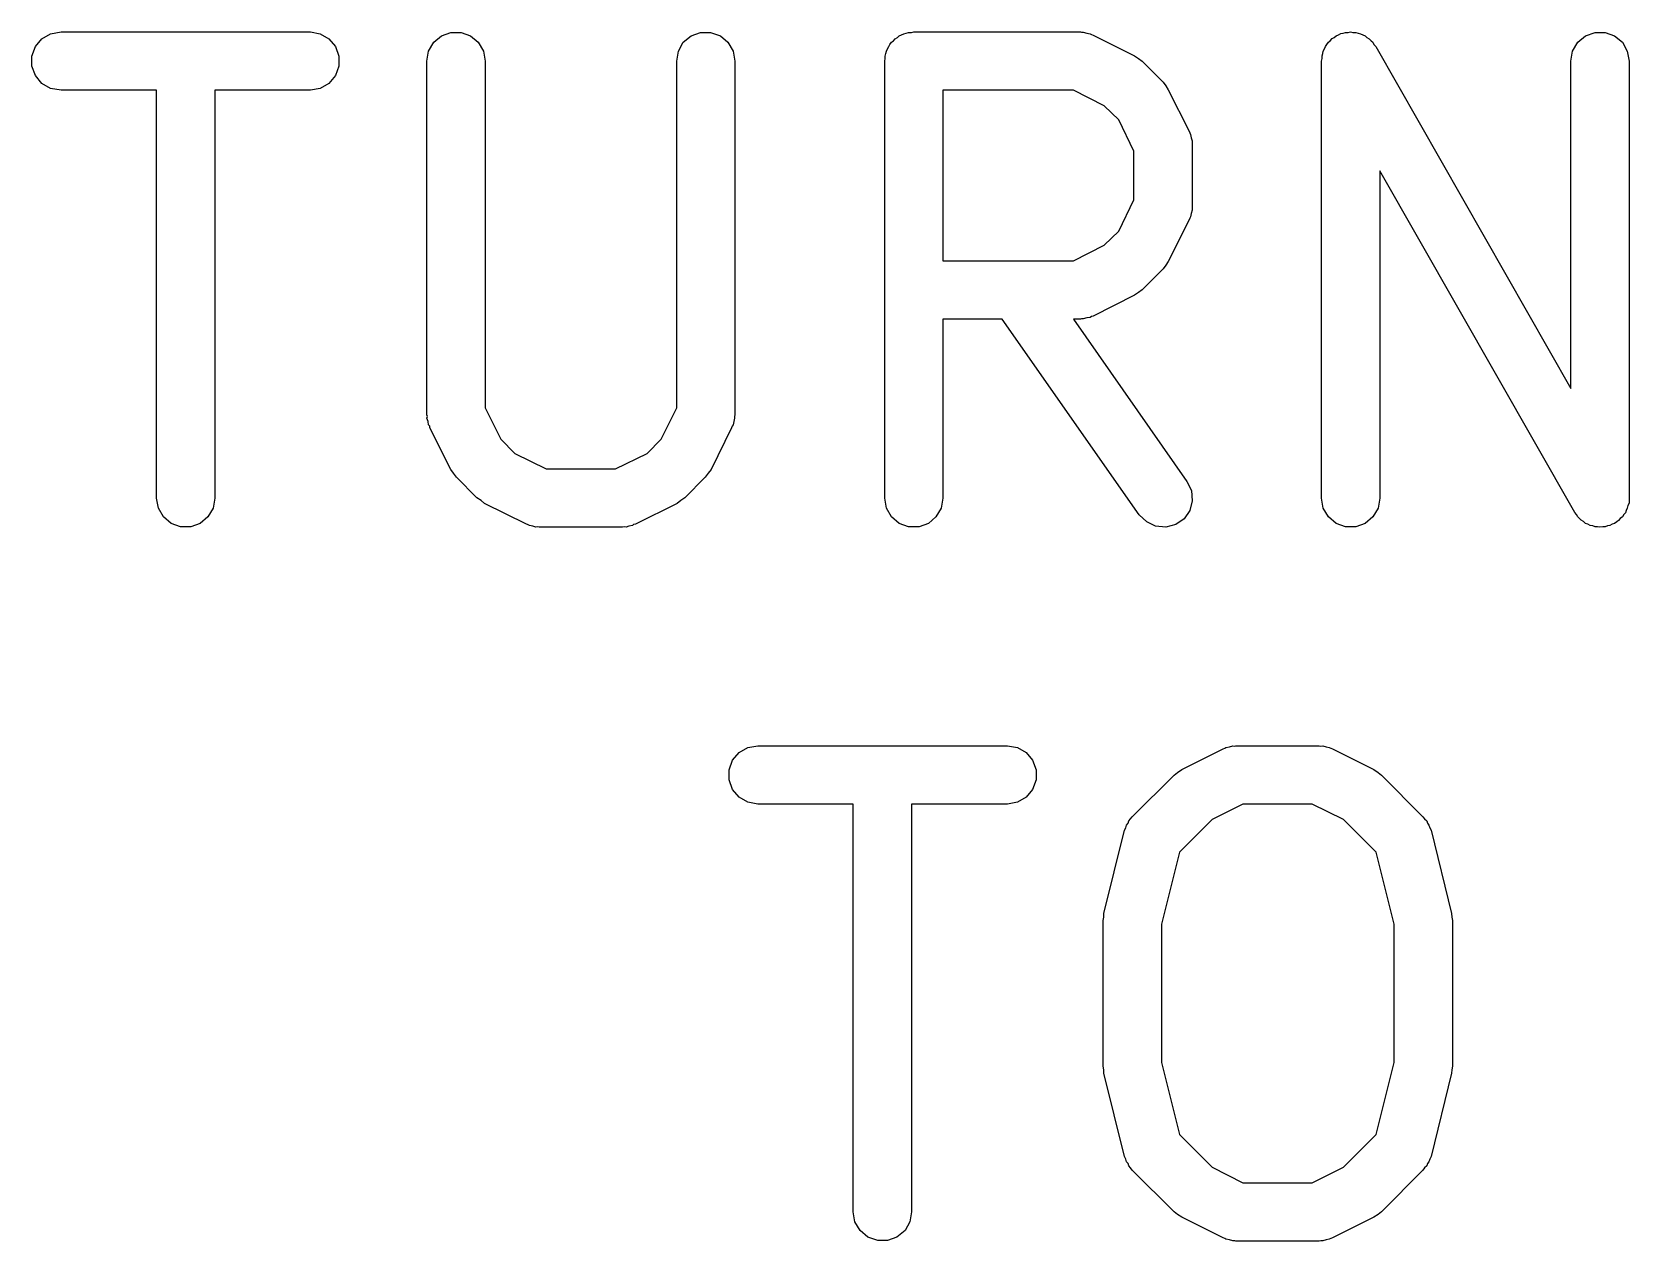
# Model space of a CAD drawing. Extents: x 127.3 to 176.4, y -111.4 to -62.2.
# Drawn here: x 127.33 to 130.072, y -80.145 to -78.07 of the extents above; entities that cross this region are included whole.
import ezdxf

# ---------------------------------------------------------------- set-up
doc = ezdxf.new("R2010")
doc.units = 0
doc.header["$MEASUREMENT"] = 0
doc.layers.add('BLACK', color=7, linetype='CONTINUOUS')

msp = doc.modelspace()

# ---------------------------------------------------------------- linework, layer by layer
at = {"layer": 'Black'}
for p, q in [((127.336, -78.0953), (127.347, -78.082)), ((127.347, -78.082), (127.362, -78.0733)), ((127.362, -78.0733), (127.38, -78.0703)), ((127.38, -78.0703), (127.808, -78.0703)), ((127.808, -78.0703), (127.825, -78.0733)), ((127.825, -78.0733), (127.84, -78.082)), ((127.84, -78.082), (127.851, -78.0953)), ((128.011, -78.1032), (128.02, -78.0881)), ((128.02, -78.0881), (128.033, -78.077)), ((128.033, -78.077), (128.049, -78.071)), ((128.049, -78.071), (128.067, -78.071)), ((128.067, -78.071), (128.083, -78.077)), ((128.083, -78.077), (128.096, -78.0881)), ((128.096, -78.0881), (128.105, -78.1032)), ((128.44, -78.1032), (128.448, -78.0881)), ((128.448, -78.0881), (128.462, -78.077)), ((128.462, -78.077), (128.478, -78.071)), ((128.478, -78.071), (128.495, -78.071)), ((128.495, -78.071), (128.512, -78.077)), ((128.512, -78.077), (128.525, -78.0881)), ((128.525, -78.0881), (128.534, -78.1032)), ((128.801, -78.0953), (128.803, -78.0919)), ((128.803, -78.0919), (128.806, -78.0881)), ((128.806, -78.0881), (128.809, -78.0853)), ((128.809, -78.0853), (128.812, -78.082)), ((128.812, -78.082), (128.816, -78.0798)), ((128.816, -78.0798), (128.819, -78.077)), ((128.819, -78.077), (128.823, -78.0755)), ((128.823, -78.0755), (128.827, -78.0733)), ((128.827, -78.0733), (128.831, -78.0725)), ((128.831, -78.0725), (128.835, -78.071)), ((128.835, -78.071), (128.84, -78.071)), ((128.84, -78.071), (128.844, -78.0703)), ((128.844, -78.0703), (129.13, -78.0703)), ((129.13, -78.0703), (129.132, -78.0708)), ((129.132, -78.0708), (129.135, -78.0706)), ((129.135, -78.0706), (129.141, -78.0723)), ((129.141, -78.0723), (129.147, -78.0733)), ((129.147, -78.0733), (129.149, -78.0747)), ((129.149, -78.0747), (129.152, -78.0756)), ((129.152, -78.0756), (129.223, -78.1113)), ((129.551, -78.0951), (129.553, -78.0918)), ((129.553, -78.0918), (129.556, -78.0881)), ((129.556, -78.0881), (129.559, -78.0853)), ((129.559, -78.0853), (129.562, -78.0818)), ((129.562, -78.0818), (129.566, -78.0797)), ((129.566, -78.0797), (129.569, -78.077)), ((129.569, -78.077), (129.573, -78.0755)), ((129.573, -78.0755), (129.577, -78.0732)), ((129.577, -78.0732), (129.581, -78.0725)), ((129.581, -78.0725), (129.585, -78.071)), ((129.585, -78.071), (129.59, -78.071)), ((129.59, -78.071), (129.594, -78.0703)), ((129.594, -78.0703), (129.598, -78.071)), ((129.598, -78.071), (129.603, -78.071)), ((129.603, -78.071), (129.607, -78.0726)), ((129.607, -78.0726), (129.611, -78.0734)), ((129.611, -78.0734), (129.615, -78.0755)), ((129.615, -78.0755), (129.619, -78.077)), ((129.619, -78.077), (129.622, -78.0799)), ((129.622, -78.0799), (129.626, -78.0821)), ((129.626, -78.0821), (129.629, -78.0854)), ((129.629, -78.0854), (129.632, -78.0881)), ((129.632, -78.0881), (129.634, -78.092)), ((129.634, -78.092), (129.637, -78.0955)), ((129.975, -78.1032), (129.984, -78.0881)), ((129.984, -78.0881), (129.997, -78.077)), ((129.997, -78.077), (130.014, -78.071)), ((130.014, -78.071), (130.031, -78.071)), ((130.031, -78.071), (130.047, -78.077)), ((130.047, -78.077), (130.061, -78.0881)), ((130.061, -78.0881), (130.069, -78.1032)), ((127.33, -78.1116), (127.336, -78.0953)), ((127.33, -78.129), (127.33, -78.1116)), ((127.851, -78.0953), (127.857, -78.1116)), ((127.857, -78.1116), (127.857, -78.129)), ((128.008, -78.1203), (128.011, -78.1032)), ((128.105, -78.1032), (128.108, -78.1203)), ((128.437, -78.1203), (128.44, -78.1032)), ((128.534, -78.1032), (128.537, -78.1203)), ((128.794, -78.1203), (128.795, -78.116)), ((128.795, -78.1116), (128.796, -78.1075)), ((128.795, -78.116), (128.795, -78.1116)), ((128.796, -78.1075), (128.797, -78.1032)), ((128.797, -78.1032), (128.799, -78.0994)), ((128.799, -78.0994), (128.801, -78.0953)), ((129.223, -78.1113), (129.23, -78.116)), ((129.23, -78.116), (129.236, -78.1206)), ((129.544, -78.1203), (129.545, -78.1159)), ((129.545, -78.1114), (129.546, -78.1074)), ((129.545, -78.1159), (129.545, -78.1114)), ((129.546, -78.1074), (129.547, -78.1032)), ((129.547, -78.1032), (129.549, -78.0993)), ((129.549, -78.0993), (129.551, -78.0951)), ((129.637, -78.0955), (129.972, -78.682)), ((129.972, -78.1203), (129.975, -78.1032)), ((130.069, -78.1032), (130.072, -78.1203)), ((127.336, -78.1453), (127.33, -78.129)), ((127.347, -78.1586), (127.336, -78.1453)), ((127.851, -78.1453), (127.84, -78.1586)), ((127.857, -78.129), (127.851, -78.1453)), ((128.008, -78.7274), (128.008, -78.1203)), ((128.108, -78.1203), (128.108, -78.7156)), ((128.437, -78.7156), (128.437, -78.1203)), ((128.537, -78.1203), (128.537, -78.7274)), ((128.794, -78.8703), (128.794, -78.1203)), ((129.236, -78.1206), (129.272, -78.1564)), ((129.544, -78.8703), (129.544, -78.1203)), ((129.972, -78.682), (129.972, -78.1203)), ((130.072, -78.1203), (130.072, -78.8703)), ((127.362, -78.1673), (127.347, -78.1586)), ((127.38, -78.1703), (127.362, -78.1673)), ((127.544, -78.1703), (127.38, -78.1703)), ((127.544, -78.8703), (127.544, -78.1703)), ((127.808, -78.1703), (127.644, -78.1703)), ((127.644, -78.1703), (127.644, -78.8703)), ((127.825, -78.1673), (127.808, -78.1703)), ((127.84, -78.1586), (127.825, -78.1673)), ((128.894, -78.1703), (128.894, -78.4631)), ((129.118, -78.1703), (128.894, -78.1703)), ((129.171, -78.1971), (129.118, -78.1703)), ((129.272, -78.1564), (129.277, -78.1629)), ((129.277, -78.1629), (129.281, -78.1694)), ((129.281, -78.1694), (129.317, -78.2408)), ((129.196, -78.2213), (129.171, -78.1971)), ((129.222, -78.2749), (129.196, -78.2213)), ((129.317, -78.2408), (129.318, -78.2435)), ((129.318, -78.2435), (129.319, -78.246)), ((129.319, -78.246), (129.32, -78.2518)), ((129.32, -78.2518), (129.322, -78.2574)), ((129.222, -78.3585), (129.222, -78.2749)), ((129.322, -78.2574), (129.322, -78.2603)), ((129.322, -78.2603), (129.322, -78.2631)), ((129.322, -78.2631), (129.322, -78.3703)), ((129.979, -78.8951), (129.644, -78.3086)), ((129.644, -78.3086), (129.644, -78.8703)), ((129.196, -78.4121), (129.222, -78.3585)), ((129.317, -78.3926), (129.281, -78.4641)), ((129.318, -78.3899), (129.317, -78.3926)), ((129.319, -78.3874), (129.318, -78.3899)), ((129.32, -78.3816), (129.319, -78.3874)), ((129.322, -78.376), (129.32, -78.3816)), ((129.322, -78.3703), (129.322, -78.3731)), ((129.322, -78.3731), (129.322, -78.376)), ((129.171, -78.4363), (129.196, -78.4121)), ((129.118, -78.4631), (129.171, -78.4363)), ((128.894, -78.4631), (129.118, -78.4631)), ((129.277, -78.4705), (129.272, -78.4771)), ((129.281, -78.4641), (129.277, -78.4705)), ((129.272, -78.4771), (129.236, -78.5128)), ((129.223, -78.5221), (129.152, -78.5579)), ((129.23, -78.5174), (129.223, -78.5221)), ((129.236, -78.5128), (129.23, -78.5174)), ((129.152, -78.5579), (129.149, -78.5587)), ((128.996, -78.5631), (128.894, -78.5631)), ((128.894, -78.5631), (128.894, -78.8703)), ((129.231, -78.899), (128.996, -78.5631)), ((129.13, -78.5631), (129.118, -78.5631)), ((129.118, -78.5631), (129.313, -78.8416)), ((129.132, -78.5626), (129.13, -78.5631)), ((129.135, -78.5628), (129.132, -78.5626)), ((129.141, -78.5611), (129.135, -78.5628)), ((129.147, -78.5601), (129.141, -78.5611)), ((129.149, -78.5587), (129.147, -78.5601)), ((128.108, -78.7156), (128.135, -78.7692)), ((128.41, -78.7692), (128.437, -78.7156)), ((128.009, -78.7303), (128.008, -78.7274)), ((128.008, -78.7331), (128.009, -78.7303)), ((128.01, -78.7388), (128.008, -78.7331)), ((128.011, -78.7445), (128.01, -78.7388)), ((128.013, -78.747), (128.011, -78.7445)), ((128.013, -78.7498), (128.013, -78.747)), ((128.049, -78.8212), (128.013, -78.7498)), ((128.531, -78.7498), (128.496, -78.8212)), ((128.532, -78.747), (128.531, -78.7498)), ((128.534, -78.7445), (128.532, -78.747)), ((128.535, -78.7388), (128.534, -78.7445)), ((128.536, -78.7331), (128.535, -78.7388)), ((128.537, -78.7274), (128.536, -78.7303)), ((128.536, -78.7303), (128.536, -78.7331)), ((128.135, -78.7692), (128.159, -78.7935)), ((128.386, -78.7935), (128.41, -78.7692)), ((128.159, -78.7935), (128.213, -78.8203)), ((128.332, -78.8203), (128.386, -78.7935)), ((128.054, -78.8277), (128.049, -78.8212)), ((128.059, -78.8342), (128.054, -78.8277)), ((128.213, -78.8203), (128.332, -78.8203)), ((128.491, -78.8277), (128.486, -78.8342)), ((128.496, -78.8212), (128.491, -78.8277)), ((128.094, -78.8699), (128.059, -78.8342)), ((128.486, -78.8342), (128.451, -78.8699)), ((129.313, -78.8416), (129.321, -78.8574)), ((129.321, -78.8574), (129.322, -78.8747)), ((127.547, -78.8874), (127.544, -78.8703)), ((127.644, -78.8703), (127.641, -78.8874)), ((128.101, -78.8745), (128.094, -78.8699)), ((128.107, -78.8793), (128.101, -78.8745)), ((128.179, -78.915), (128.107, -78.8793)), ((128.438, -78.8793), (128.366, -78.915)), ((128.444, -78.8745), (128.438, -78.8793)), ((128.451, -78.8699), (128.444, -78.8745)), ((128.797, -78.8874), (128.794, -78.8703)), ((128.894, -78.8703), (128.891, -78.8874)), ((129.322, -78.8747), (129.318, -78.8914)), ((129.547, -78.8874), (129.544, -78.8703)), ((129.644, -78.8703), (129.641, -78.8874)), ((130.07, -78.8832), (130.069, -78.8874)), ((130.072, -78.8792), (130.07, -78.8832)), ((130.072, -78.8703), (130.072, -78.8747)), ((130.072, -78.8747), (130.072, -78.8792)), ((127.556, -78.9024), (127.547, -78.8874)), ((127.569, -78.9136), (127.556, -78.9024)), ((127.585, -78.9195), (127.569, -78.9136)), ((127.619, -78.9136), (127.603, -78.9195)), ((127.632, -78.9024), (127.619, -78.9136)), ((127.641, -78.8874), (127.632, -78.9024)), ((128.806, -78.9024), (128.797, -78.8874)), ((128.819, -78.9136), (128.806, -78.9024)), ((128.835, -78.9195), (128.819, -78.9136)), ((128.869, -78.9136), (128.853, -78.9195)), ((128.882, -78.9024), (128.869, -78.9136)), ((128.891, -78.8874), (128.882, -78.9024)), ((129.244, -78.9112), (129.231, -78.899)), ((129.259, -78.9186), (129.244, -78.9112)), ((129.308, -78.9056), (129.294, -78.9156)), ((129.318, -78.8914), (129.308, -78.9056)), ((129.556, -78.9024), (129.547, -78.8874)), ((129.569, -78.9136), (129.556, -78.9024)), ((129.585, -78.9195), (129.569, -78.9136)), ((129.619, -78.9136), (129.603, -78.9195)), ((129.632, -78.9024), (129.619, -78.9136)), ((129.641, -78.8874), (129.632, -78.9024)), ((129.982, -78.8985), (129.979, -78.8951)), ((129.984, -78.9024), (129.982, -78.8985)), ((129.987, -78.9052), (129.984, -78.9024)), ((129.99, -78.9084), (129.987, -78.9052)), ((129.994, -78.9107), (129.99, -78.9084)), ((129.997, -78.9136), (129.994, -78.9107)), ((130.001, -78.915), (129.997, -78.9136)), ((130.047, -78.9136), (130.043, -78.9151)), ((130.051, -78.9108), (130.047, -78.9136)), ((130.054, -78.9087), (130.051, -78.9108)), ((130.057, -78.9053), (130.054, -78.9087)), ((130.061, -78.9024), (130.057, -78.9053)), ((130.063, -78.8987), (130.061, -78.9024)), ((130.066, -78.8955), (130.063, -78.8987)), ((130.067, -78.8913), (130.066, -78.8955)), ((130.069, -78.8874), (130.067, -78.8913)), ((127.603, -78.9195), (127.585, -78.9195)), ((128.181, -78.9158), (128.179, -78.915)), ((128.184, -78.9173), (128.181, -78.9158)), ((128.19, -78.9183), (128.184, -78.9173)), ((128.195, -78.92), (128.19, -78.9183)), ((128.198, -78.9198), (128.195, -78.92)), ((128.201, -78.9203), (128.198, -78.9198)), ((128.344, -78.9203), (128.201, -78.9203)), ((128.347, -78.9198), (128.344, -78.9203)), ((128.35, -78.92), (128.347, -78.9198)), ((128.355, -78.9183), (128.35, -78.92)), ((128.361, -78.9173), (128.355, -78.9183)), ((128.363, -78.9158), (128.361, -78.9173)), ((128.366, -78.915), (128.363, -78.9158)), ((128.853, -78.9195), (128.835, -78.9195)), ((129.277, -78.9201), (129.259, -78.9186)), ((129.294, -78.9156), (129.277, -78.9201)), ((129.603, -78.9195), (129.585, -78.9195)), ((130.005, -78.9172), (130.001, -78.915)), ((130.01, -78.918), (130.005, -78.9172)), ((130.014, -78.9195), (130.01, -78.918)), ((130.018, -78.9195), (130.014, -78.9195)), ((130.022, -78.9203), (130.018, -78.9195)), ((130.027, -78.9195), (130.022, -78.9203)), ((130.031, -78.9195), (130.027, -78.9195)), ((130.035, -78.9181), (130.031, -78.9195)), ((130.039, -78.9173), (130.035, -78.9181)), ((130.043, -78.9151), (130.039, -78.9173)), ((128.544, -79.307), (128.559, -79.2983)), ((128.559, -79.2983), (128.576, -79.2953)), ((128.576, -79.2953), (129.005, -79.2953)), ((129.005, -79.2953), (129.022, -79.2983)), ((129.022, -79.2983), (129.037, -79.307)), ((129.378, -79.2997), (129.38, -79.2983)), ((129.38, -79.2983), (129.386, -79.2973)), ((129.386, -79.2973), (129.392, -79.2956)), ((129.392, -79.2956), (129.395, -79.2958)), ((129.395, -79.2958), (129.397, -79.2953)), ((129.397, -79.2953), (129.54, -79.2953)), ((129.54, -79.2953), (129.543, -79.2958)), ((129.543, -79.2958), (129.546, -79.2956)), ((129.546, -79.2956), (129.552, -79.2973)), ((129.552, -79.2973), (129.557, -79.2983)), ((129.557, -79.2983), (129.56, -79.2997)), ((128.527, -79.3366), (128.533, -79.3203)), ((128.533, -79.3203), (128.544, -79.307)), ((129.037, -79.307), (129.048, -79.3203)), ((129.048, -79.3203), (129.054, -79.3366)), ((129.304, -79.3363), (129.375, -79.3006)), ((129.375, -79.3006), (129.378, -79.2997)), ((129.56, -79.2997), (129.563, -79.3006)), ((129.563, -79.3006), (129.634, -79.3363)), ((128.527, -79.354), (128.527, -79.3366)), ((129.054, -79.3366), (129.054, -79.354)), ((129.219, -79.4171), (129.291, -79.3456)), ((129.291, -79.3456), (129.297, -79.341)), ((129.297, -79.341), (129.304, -79.3363)), ((129.634, -79.3363), (129.641, -79.3411)), ((129.641, -79.3411), (129.647, -79.3456)), ((129.647, -79.3456), (129.718, -79.4171)), ((128.533, -79.3703), (128.527, -79.354)), ((128.544, -79.3836), (128.533, -79.3703)), ((129.048, -79.3703), (129.037, -79.3836)), ((129.054, -79.354), (129.048, -79.3703)), ((128.559, -79.3923), (128.544, -79.3836)), ((128.576, -79.3953), (128.559, -79.3923)), ((128.74, -79.3953), (128.576, -79.3953)), ((128.74, -80.0953), (128.74, -79.3953)), ((129.005, -79.3953), (128.84, -79.3953)), ((128.84, -79.3953), (128.84, -80.0953)), ((129.022, -79.3923), (129.005, -79.3953)), ((129.037, -79.3836), (129.022, -79.3923)), ((129.409, -79.3953), (129.356, -79.4221)), ((129.528, -79.3953), (129.409, -79.3953)), ((129.582, -79.4221), (129.528, -79.3953)), ((129.208, -79.4359), (129.209, -79.4313)), ((129.209, -79.4313), (129.212, -79.4281)), ((129.212, -79.4281), (129.213, -79.4244)), ((129.213, -79.4244), (129.216, -79.421)), ((129.216, -79.421), (129.219, -79.4171)), ((129.356, -79.4221), (129.3, -79.478)), ((129.638, -79.478), (129.582, -79.4221)), ((129.718, -79.4171), (129.721, -79.421)), ((129.721, -79.421), (129.725, -79.4244)), ((129.725, -79.4244), (129.726, -79.4281)), ((129.726, -79.4281), (129.728, -79.4313)), ((129.728, -79.4313), (129.73, -79.4359)), ((129.17, -79.5832), (129.206, -79.4403)), ((129.206, -79.4403), (129.208, -79.4359)), ((129.73, -79.4359), (129.732, -79.4403)), ((129.732, -79.4403), (129.767, -79.5832)), ((129.3, -79.478), (129.269, -79.6014)), ((129.669, -79.6014), (129.638, -79.478)), ((129.169, -79.5953), (129.17, -79.5893)), ((129.169, -79.8453), (129.169, -79.5953)), ((129.17, -79.5893), (129.17, -79.5832)), ((129.767, -79.5832), (129.768, -79.5893)), ((129.768, -79.5893), (129.769, -79.5953)), ((129.769, -79.5953), (129.769, -79.8453)), ((129.269, -79.6014), (129.269, -79.8391)), ((129.669, -79.8391), (129.669, -79.6014)), ((129.17, -79.8513), (129.169, -79.8453)), ((129.269, -79.8391), (129.3, -79.9626)), ((129.638, -79.9626), (129.669, -79.8391)), ((129.769, -79.8453), (129.768, -79.8513)), ((129.17, -79.8574), (129.17, -79.8513)), ((129.206, -80.0003), (129.17, -79.8574)), ((129.767, -79.8574), (129.732, -80.0003)), ((129.768, -79.8513), (129.767, -79.8574)), ((129.3, -79.9626), (129.356, -80.0185)), ((129.582, -80.0185), (129.638, -79.9626)), ((129.208, -80.0046), (129.206, -80.0003)), ((129.209, -80.0093), (129.208, -80.0046)), ((129.212, -80.0125), (129.209, -80.0093)), ((129.728, -80.0093), (129.726, -80.0125)), ((129.73, -80.0046), (129.728, -80.0093)), ((129.732, -80.0003), (129.73, -80.0046)), ((129.213, -80.0161), (129.212, -80.0125)), ((129.216, -80.0196), (129.213, -80.0161)), ((129.219, -80.0235), (129.216, -80.0196)), ((129.291, -80.0949), (129.219, -80.0235)), ((129.356, -80.0185), (129.409, -80.0453)), ((129.528, -80.0453), (129.582, -80.0185)), ((129.718, -80.0235), (129.647, -80.0949)), ((129.721, -80.0196), (129.718, -80.0235)), ((129.725, -80.0161), (129.721, -80.0196)), ((129.726, -80.0125), (129.725, -80.0161)), ((129.409, -80.0453), (129.528, -80.0453)), ((128.743, -80.1124), (128.74, -80.0953)), ((128.752, -80.1274), (128.743, -80.1124)), ((128.837, -80.1124), (128.829, -80.1274)), ((128.84, -80.0953), (128.837, -80.1124)), ((129.297, -80.0995), (129.291, -80.0949)), ((129.304, -80.1043), (129.297, -80.0995)), ((129.375, -80.14), (129.304, -80.1043)), ((129.634, -80.1043), (129.563, -80.14)), ((129.641, -80.0995), (129.634, -80.1043)), ((129.647, -80.0949), (129.641, -80.0995)), ((128.765, -80.1386), (128.752, -80.1274)), ((128.782, -80.1445), (128.765, -80.1386)), ((128.799, -80.1445), (128.782, -80.1445)), ((128.815, -80.1386), (128.799, -80.1445)), ((128.829, -80.1274), (128.815, -80.1386)), ((129.378, -80.1408), (129.375, -80.14)), ((129.38, -80.1423), (129.378, -80.1408)), ((129.386, -80.1433), (129.38, -80.1423)), ((129.392, -80.145), (129.386, -80.1433)), ((129.395, -80.1448), (129.392, -80.145)), ((129.397, -80.1453), (129.395, -80.1448)), ((129.54, -80.1453), (129.397, -80.1453)), ((129.543, -80.1448), (129.54, -80.1453)), ((129.546, -80.145), (129.543, -80.1448)), ((129.552, -80.1433), (129.546, -80.145)), ((129.557, -80.1423), (129.552, -80.1433)), ((129.56, -80.1408), (129.557, -80.1423)), ((129.563, -80.14), (129.56, -80.1408))]:
    msp.add_line(p, q, dxfattribs=at)

doc.saveas('drawing.dxf')
